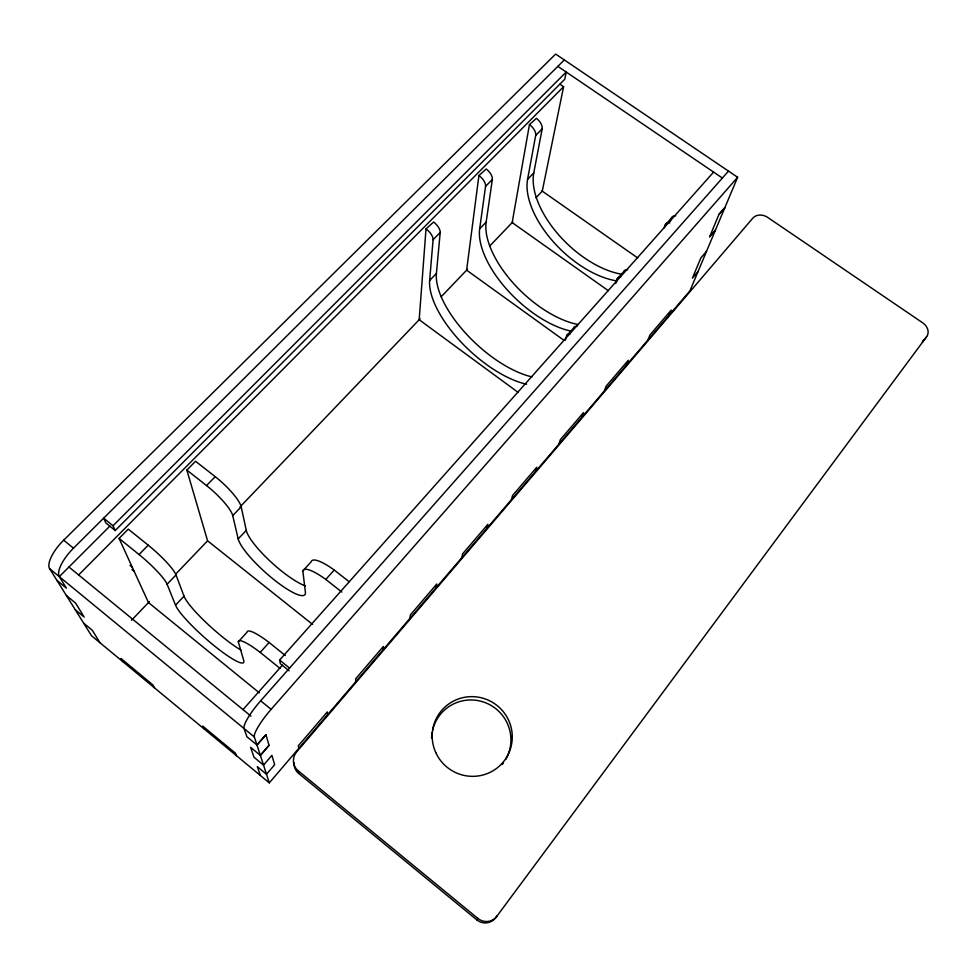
<?xml version="1.0" encoding="UTF-8"?>
<svg xmlns="http://www.w3.org/2000/svg" width="977" height="977" viewBox="0 0 977 977"><rect width="100%" height="100%" fill="white"/><g stroke="black" fill="none" stroke-linecap="round" stroke-linejoin="round"><path stroke-width="1.47" d="M383.192 649.656L383.338 646.469L355.665 678.807L355.713 681.787M531.891 376.878A80.773 35.941 43.2 0 1 466.554 334.219A80.773 35.941 43.2 0 1 436.401 273.511L440.2 232.477A9.721 4.396 45.7 0 0 433.641 222.023L426.009 228.911L419.182 319.735L518.14 392.388M526.591 384.23A81.018 35.514 43.2 0 1 460.655 341.645A81.018 35.514 43.2 0 1 429.636 280.497L433.092 239.695A9.746 4.348 45.7 0 0 426.485 229.253L426.009 228.911M429.636 280.497L436.414 273.426M410.022 618.258L410.389 614.875L436.804 584.002L436.255 587.568M578.408 324.572A79.003 38.995 43.6 0 1 513.707 283.635A79.003 38.995 43.6 0 1 486.143 222.158L492.347 179.475A9.501 4.763 46.5 0 0 486.216 168.997L478.913 175.555L466.627 270.165L563.619 340.069M570.238 330.947A79.235 38.604 43.6 0 1 506.587 289.143A79.235 38.604 43.6 0 1 479.658 228.85L485.569 186.375L492.347 179.475M479.658 228.85L486.155 222.072M620.859 274.085A77.305 41.742 44 0 1 557.977 234.053A77.305 41.742 44 0 1 533.76 172.99L542.174 128.842A9.294 5.08 47.3 0 0 536.434 118.339L529.449 124.604L512.168 222.585L608.427 290.755M617.171 280.973A77.525 41.4 44 0 1 553.031 241.453A77.525 41.4 44 0 1 527.556 179.402L535.689 135.437L542.174 128.842M527.556 179.402L533.772 172.905M461.901 557.574L462.634 553.825L487.877 524.331L486.986 528.239M559.919 84.217L563.595 86.721L542.259 191.15L535.946 197.745M511.508 499.552L512.571 495.473L536.727 467.262L535.506 471.488M565.402 340.228L566.623 335.819L573.45 328.138A9.807 4.665 41.8 0 1 576.943 326.355M558.978 444.034L560.358 439.65L583.477 412.636L581.962 417.155M615.681 283.44L617.061 279.141L623.582 271.814A9.587 5.056 41.9 0 1 627.674 269.823M604.458 390.837L606.119 386.184L628.272 360.293L626.489 365.068M664.201 227.836L665.203 225.052L671.419 218.054A9.367 5.398 42.1 0 1 675.669 215.832M670.405 220.863L671.419 218.054M648.069 339.825L649.986 334.928L671.236 310.088L669.208 315.107M709.644 236.776L715.457 230.071L709.644 236.788L718.938 214.451L724.873 207.637L718.938 214.464M737.623 177.289L689.921 290.877L269.298 782.858L91.508 635.734L49.632 568.699A27.185 10.1 -47.4 0 1 63.664 540.183L555.657 54.065L737.623 177.289L271.142 709.339A28.077 5.435 -50.4 0 0 254.374 737.012L269.298 782.858M495.998 917.415L926.66 336.65A11.345 9.196 29.5 0 0 922.789 322.886L767.592 217.334A10.942 8.903 21.8 0 0 752.827 218.127L296.752 751.777A13.763 13.214 -37.4 0 0 298.07 770.67L298.657 773.418L476.8 919.87A14.276 13.641 88.9 0 0 495.998 917.415L497.269 915.962A14.411 13.763 88.6 0 1 477.9 918.441L476.8 919.87M926.66 336.65L922.349 342.255A11.26 9.147 29.6 0 0 923.448 340.13M698.005 271.606L692.437 278.103L700.827 257.965L706.505 251.37M260.37 775.469L257.305 766.652L266.489 774.248L274.647 764.759L271.924 755.355L263.521 765.113L254.044 757.285L250.576 747.332L260.346 755.38L269.029 745.353L265.952 734.692L256.975 745.011L246.888 736.707L244.042 728.512A28.028 5.679 -50.3 0 1 260.664 700.802L728.5 171.109M260.346 755.38L269.041 745.353M256.975 745.011L265.964 734.692M243.004 709.607L282.426 665.142M289.131 670.82L280.362 663.749L279.617 660.049L713.601 172.086M269.127 642.475A37.26 6.497 41.2 0 0 247.059 632.192L238.303 641.816A37.395 6.18 41.2 0 1 260.212 652.392L269.127 642.475L285.369 655.555M334.232 570.043A36.296 8.671 41.4 0 0 311.15 561.799L302.833 570.934A36.418 8.39 41.3 0 1 325.793 579.434L334.232 570.043L349.082 581.694M238.303 641.816L243.725 660.464A45.565 7.12 41.5 0 1 214.134 645.687A45.565 7.12 41.5 0 1 175.53 605.154L184.03 596.178L176.007 574.928A31.569 5.3 42.2 0 0 148.211 545.178L128.268 529.131L119.072 538.412L148.48 602.565L259.381 692.864M302.833 570.934L305.386 592.123A44.429 9.685 41.9 0 1 274.403 580.02A44.429 9.685 41.9 0 1 238.193 538.925L246.277 530.377L241.185 506.794A30.751 7.083 42.8 0 0 215.221 476.678L195.571 461.266L186.851 470.071L207.588 540.806L312.579 624.388M131.577 620.236L149.469 601.527M175.799 574.024L207.393 541.014M240.037 506.916L420.11 318.771M441.164 296.764L467.495 269.261M489.611 246.155L512.778 221.95M175.53 605.154L167.104 584.234L176.007 574.928M238.193 538.925L232.734 515.636L241.185 506.794M119.072 538.412L139.052 554.545L148.211 545.178M186.851 470.071L206.526 485.557L215.221 476.678M433.092 239.695L440.2 232.477M78.636 574.965L563.595 86.721M115.225 530.523L564.73 79.284L566.208 72.029L113.027 525.748L115.225 530.523L105.907 523.013L103.635 518.176L113.027 525.748M56.91 580.35L66.375 588.142L59.316 576.65L109.9 526.066M59.316 576.65A27.222 9.88 -47.5 0 1 73.47 548.182L564.315 59.927M557.855 66.363L722.369 178.046M541.905 190.894L637.786 258.001M529.449 124.604L529.9 124.934A9.318 5.044 47.2 0 1 535.689 135.437M478.913 175.555L479.377 175.897A9.526 4.714 46.4 0 1 485.569 186.375M325.793 579.434L341.816 592.05M279.617 660.049L289.571 668.085M260.212 652.392L279.996 668.353M130.014 565.39L132.286 567.222M131.895 569.481L134.154 571.313M63.664 540.183L73.47 548.182M260.664 700.802L271.142 709.339M68.94 567.026L250.93 716.104M298.07 770.67L477.9 918.441M49.632 568.699L254.374 737.012M66.363 595.481L75.559 603.053L84.181 617.073L75.241 609.697M83.619 623.094L92.29 630.263L99.959 642.719M122.821 661.649L120.965 658.474L152.852 684.865L154.476 687.845M203.912 728.757L202.666 726.07L235.433 753.182L236.434 755.661M298.791 748.358L298.29 745.83L327.332 711.915L327.6 714.676M206.526 485.557A30.861 6.851 42.7 0 1 232.734 515.636M305.325 585.882A44.283 10.014 41.9 0 1 269.737 560.81A44.283 10.014 41.9 0 1 246.277 530.377M665.203 225.052A9.391 5.422 42.3 0 1 669.856 222.854M139.052 554.545A31.679 5.044 42.2 0 1 167.104 584.234M240.928 650.059A45.406 7.474 41.6 0 1 206.501 622.947A45.406 7.474 41.6 0 1 184.03 596.178M617.061 279.141A9.611 5.08 42.1 0 1 620.676 277.089M566.623 335.819A9.843 4.69 41.9 0 1 570.055 334.012M298.657 773.418A13.641 13.104 -38 0 1 294.065 762.719M503.424 762.952A39.813 39.398 34.6 0 1 502.154 764.6M431.578 738.319A39.813 39.398 34.6 0 1 432.2 732.152M432.616 730.124A39.813 39.398 34.6 0 1 485.789 702.854A39.813 39.398 34.6 0 1 505.683 759.483M435.718 752.449A40.179 39.715 33.1 0 0 504.706 760.155A40.179 39.715 33.1 0 0 476.287 696.894A40.179 39.715 33.1 0 0 435.718 752.449"/></g></svg>
